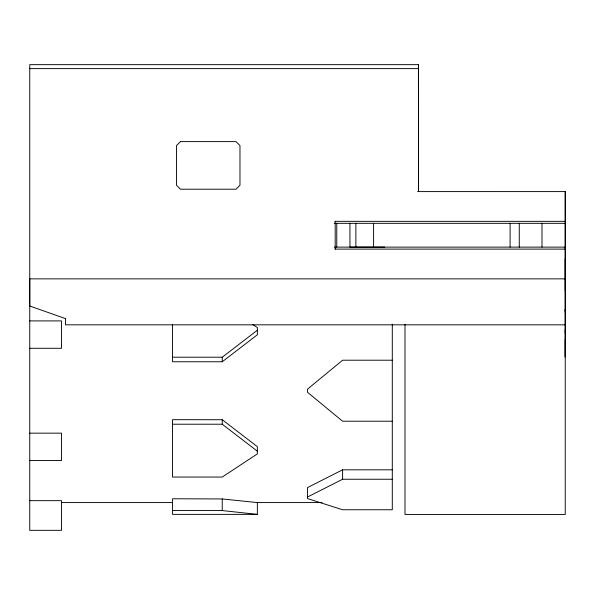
<?xml version="1.0" encoding="UTF-8"?>
<svg xmlns="http://www.w3.org/2000/svg" width="595" height="595" viewBox="0 0 595 595"><rect width="100%" height="100%" fill="white"/><g stroke="black" fill="none" stroke-linecap="round" stroke-linejoin="round"><path stroke-width="0.89" d="M29.75 305.867L29.75 278.854L565.243 278.854M336.77 247.126L336.77 223.326M565.22 339.388L565.213 357.03L565.243 223.326L334.301 223.326M565.243 222.329L565.25 191.597L417.645 191.59M565.205 310.24L565.213 309.43L565.213 312.286M172.55 357.208L222.247 357.208L257.352 330.232M172.55 324.595L172.55 361.767L222.247 361.767L257.352 334.784L257.352 327.54L252.778 324.52M392.298 469.812L342.601 469.812L307.496 487.588L307.496 498.58L342.601 509.759L392.298 509.759L392.298 324.171M307.496 497.026L342.601 479.25L392.298 479.25M418.426 64.662L418.478 191.59L418.478 64.662L29.75 64.662L29.75 530.338L61.486 530.338L61.486 500.67L29.75 500.67M29.75 68.626L418.478 68.626M334.94 221.34L565.243 221.34M334.301 247.126L565.243 247.126M334.94 249.104L565.243 249.104M29.75 320.906L61.486 320.906L61.486 348.276L29.75 348.276M565.243 324.833L65.45 324.833L65.45 318.466M392.298 360.213L342.601 360.213L307.496 389.16L307.496 392.269L342.601 421.223L392.298 421.223M172.55 424.22L222.247 424.22L257.352 451.196M29.75 433.153L61.486 433.153L61.486 460.53L29.75 460.53M61.486 502.574L172.55 502.574M257.352 502.574L257.352 514.37L172.55 514.37L172.55 498.766L222.247 498.952L257.352 502.574L322.126 502.574M172.55 510.562L222.247 510.562L257.352 514.37M222.247 419.735L172.55 419.668L172.55 477.056L222.247 477.056L257.352 453.888L257.352 446.644L222.247 419.735L222.247 424.22M384.727 247.126L349.942 247.126L349.942 223.326M29.75 306.016L65.45 318.593M565.198 259.026L565.243 290.754M565.213 329.533L565.22 333.23M565.243 191.59L565.243 514.474L404.994 514.474L404.994 324.364M541.993 223.326L541.993 247.126M519.264 223.326L519.264 247.126M510.094 223.326L510.094 247.126M373.593 223.326L373.593 247.126M355.87 223.326L355.87 247.126M342.601 469.812L342.601 479.25M335.178 221.34L335.178 249.104M222.247 357.208L222.247 361.767M222.247 498.952L222.247 510.562M180.486 141.61L176.514 145.582L176.514 185.246L180.486 189.21L236.014 189.21L239.978 185.246L239.978 145.582L236.014 141.61L180.486 141.61"/></g></svg>
